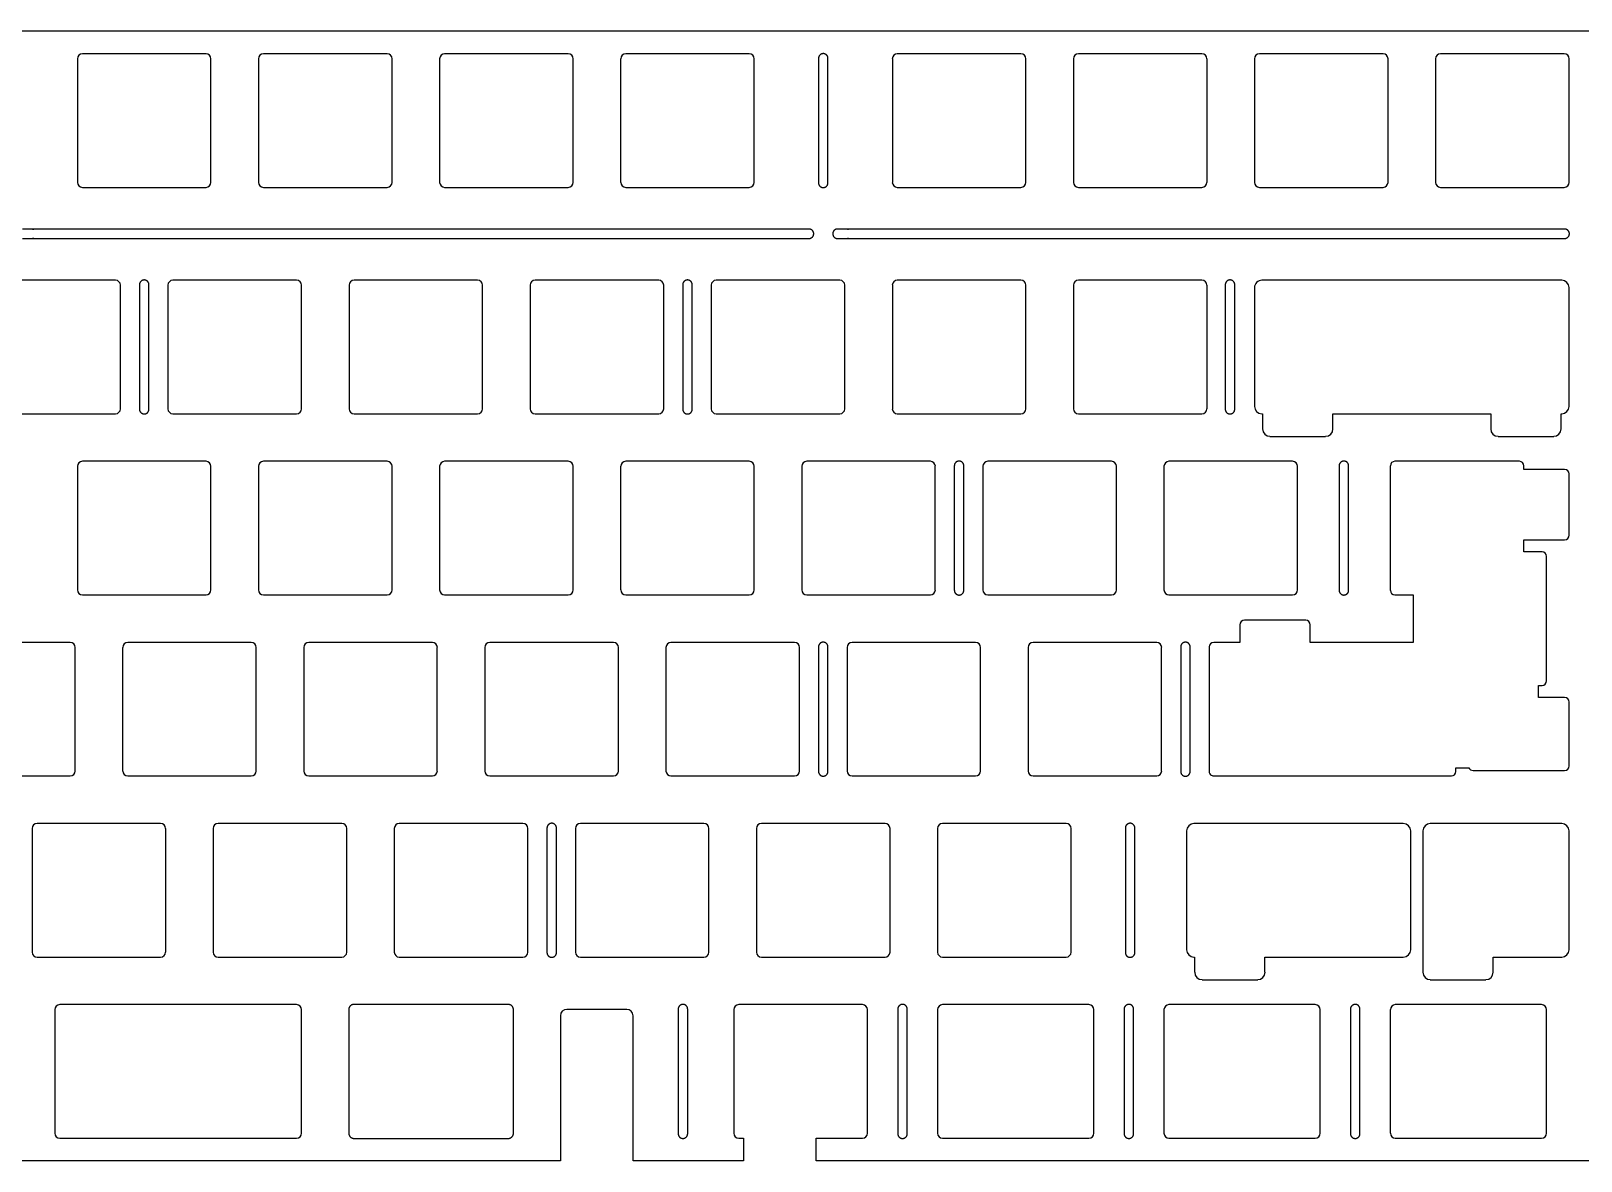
# Model space of a CAD drawing. Header units: millimetres. Extents: x 17 to 446, y 47 to 166.
# Drawn here: x 138.6 to 301.6, y 47.4 to 166.3 of the extents above; entities that cross this region are included whole.
import ezdxf

# ---------------------------------------------------------------- set-up
doc = ezdxf.new("R2010")
doc.units = ezdxf.units.MM
doc.layers.add('默认', color=7, linetype='Continuous', true_color=0x000000)

msp = doc.modelspace()

# ---------------------------------------------------------------- linework, layer by layer
at = {"layer": '默认', "color": 96, "true_color": 0x007f00}
for p, q in [((18.83, 166.29, 4.1), (384.41, 166.29, 4.1)), ((143.45, 163.36, 4.1), (143.45, 150.37, 4.1)), ((156.98, 163.89, 4.1), (143.98, 163.89, 4.1)), ((157.5, 150.37, 4.1), (157.5, 163.36, 4.1)), ((162.5, 163.36, 4.1), (162.5, 150.37, 4.1)), ((176.03, 163.89, 4.1), (163.03, 163.89, 4.1)), ((176.55, 150.37, 4.1), (176.55, 163.36, 4.1)), ((181.55, 163.36, 4.1), (181.55, 150.37, 4.1)), ((195.08, 163.89, 4.1), (182.08, 163.89, 4.1)), ((195.6, 150.37, 4.1), (195.6, 163.36, 4.1)), ((200.6, 163.36, 4.1), (200.6, 150.37, 4.1)), ((214.13, 163.89, 4.1), (201.13, 163.89, 4.1)), ((214.65, 150.37, 4.1), (214.65, 163.36, 4.1)), ((229.18, 163.36, 4.1), (229.18, 150.37, 4.1)), ((242.7, 163.89, 4.1), (229.7, 163.89, 4.1)), ((243.23, 150.37, 4.1), (243.23, 163.36, 4.1)), ((248.23, 163.36, 4.1), (248.23, 150.37, 4.1)), ((261.75, 163.89, 4.1), (248.75, 163.89, 4.1)), ((262.28, 150.37, 4.1), (262.28, 163.36, 4.1)), ((267.28, 163.36, 4.1), (267.28, 150.37, 4.1)), ((280.8, 163.89, 4.1), (267.8, 163.89, 4.1)), ((281.33, 150.37, 4.1), (281.33, 163.36, 4.1)), ((286.33, 163.36, 4.1), (286.33, 150.37, 4.1)), ((299.85, 163.89, 4.1), (286.85, 163.89, 4.1)), ((300.38, 150.37, 4.1), (300.38, 163.36, 4.1)), ((143.98, 149.84, 4.1), (156.98, 149.84, 4.1)), ((163.03, 149.84, 4.1), (176.03, 149.84, 4.1)), ((182.08, 149.84, 4.1), (195.08, 149.84, 4.1)), ((201.13, 149.84, 4.1), (214.13, 149.84, 4.1)), ((229.7, 149.84, 4.1), (242.7, 149.84, 4.1)), ((248.75, 149.84, 4.1), (261.75, 149.84, 4.1)), ((267.8, 149.84, 4.1), (280.8, 149.84, 4.1)), ((286.85, 149.84, 4.1), (299.85, 149.84, 4.1)), ((147.45, 140.08, 4.1), (134.45, 140.08, 4.1)), ((147.98, 126.55, 4.1), (147.98, 139.55, 4.1)), ((152.98, 139.55, 4.1), (152.98, 126.55, 4.1)), ((166.5, 140.08, 4.1), (153.5, 140.08, 4.1)), ((167.03, 126.55, 4.1), (167.03, 139.55, 4.1)), ((172.03, 139.55, 4.1), (172.03, 126.55, 4.1)), ((185.55, 140.08, 4.1), (172.55, 140.08, 4.1)), ((186.08, 126.55, 4.1), (186.08, 139.55, 4.1)), ((191.08, 139.55, 4.1), (191.08, 126.55, 4.1)), ((204.6, 140.08, 4.1), (191.6, 140.08, 4.1)), ((205.13, 126.55, 4.1), (205.13, 139.55, 4.1)), ((210.13, 139.55, 4.1), (210.13, 126.55, 4.1)), ((223.65, 140.08, 4.1), (210.65, 140.08, 4.1)), ((224.18, 126.55, 4.1), (224.18, 139.55, 4.1)), ((229.18, 139.55, 4.1), (229.18, 126.55, 4.1)), ((242.7, 140.08, 4.1), (229.7, 140.08, 4.1)), ((243.23, 126.55, 4.1), (243.23, 139.55, 4.1)), ((248.23, 139.55, 4.1), (248.23, 126.55, 4.1)), ((261.75, 140.08, 4.1), (248.75, 140.08, 4.1)), ((262.28, 126.55, 4.1), (262.28, 139.55, 4.1)), ((299.6, 140.08, 4.1), (268.05, 140.08, 4.1)), ((300.38, 126.8, 4.1), (300.38, 139.3, 4.1)), ((134.45, 126.03, 4.1), (147.45, 126.03, 4.1)), ((153.5, 126.03, 4.1), (166.5, 126.03, 4.1)), ((172.55, 126.03, 4.1), (185.55, 126.03, 4.1)), ((191.6, 126.03, 4.1), (204.6, 126.03, 4.1)), ((210.65, 126.03, 4.1), (223.65, 126.03, 4.1)), ((229.7, 126.03, 4.1), (242.7, 126.03, 4.1)), ((248.75, 126.03, 4.1), (261.75, 126.03, 4.1)), ((268.9, 123.65, 4.1), (274.75, 123.65, 4.1)), ((292.9, 123.65, 4.1), (298.75, 123.65, 4.1)), ((156.98, 121.03, 4.1), (143.98, 121.03, 4.1)), ((176.03, 121.03, 4.1), (163.03, 121.03, 4.1)), ((195.08, 121.03, 4.1), (182.08, 121.03, 4.1)), ((214.13, 121.03, 4.1), (201.13, 121.03, 4.1)), ((233.18, 121.03, 4.1), (220.18, 121.03, 4.1)), ((252.23, 121.03, 4.1), (239.23, 121.03, 4.1)), ((271.28, 121.03, 4.1), (258.28, 121.03, 4.1)), ((295.14, 121.03, 4.1), (282.04, 121.03, 4.1)), ((143.45, 120.5, 4.1), (143.45, 107.5, 4.1)), ((157.5, 107.5, 4.1), (157.5, 120.5, 4.1)), ((162.5, 120.5, 4.1), (162.5, 107.5, 4.1)), ((176.55, 107.5, 4.1), (176.55, 120.5, 4.1)), ((181.55, 120.5, 4.1), (181.55, 107.5, 4.1)), ((195.6, 107.5, 4.1), (195.6, 120.5, 4.1)), ((200.6, 120.5, 4.1), (200.6, 107.5, 4.1)), ((214.65, 107.5, 4.1), (214.65, 120.5, 4.1)), ((219.65, 120.5, 4.1), (219.65, 107.5, 4.1)), ((233.7, 107.5, 4.1), (233.7, 120.5, 4.1)), ((238.7, 120.5, 4.1), (238.7, 107.5, 4.1)), ((252.75, 107.5, 4.1), (252.75, 120.5, 4.1)), ((257.75, 120.5, 4.1), (257.75, 107.5, 4.1)), ((271.8, 107.5, 4.1), (271.8, 120.5, 4.1)), ((281.56, 120.55, 4.1), (281.56, 107.45, 4.1)), ((300.37, 113.25, 4.1), (300.37, 119.7, 4.1)), ((297.99, 97.93, 4.1), (297.99, 111.03, 4.1)), ((143.98, 106.98, 4.1), (156.98, 106.98, 4.1)), ((163.03, 106.98, 4.1), (176.03, 106.98, 4.1)), ((182.08, 106.98, 4.1), (195.08, 106.98, 4.1)), ((201.13, 106.98, 4.1), (214.13, 106.98, 4.1)), ((220.18, 106.98, 4.1), (233.18, 106.98, 4.1)), ((239.23, 106.98, 4.1), (252.23, 106.98, 4.1)), ((258.28, 106.98, 4.1), (271.28, 106.98, 4.1)), ((272.67, 104.3, 4.1), (266.22, 104.3, 4.1)), ((142.69, 101.98, 4.1), (129.69, 101.98, 4.1)), ((143.21, 88.45, 4.1), (143.21, 101.45, 4.1)), ((148.21, 101.45, 4.1), (148.21, 88.45, 4.1)), ((161.74, 101.98, 4.1), (148.74, 101.98, 4.1)), ((162.26, 88.45, 4.1), (162.26, 101.45, 4.1)), ((167.26, 101.45, 4.1), (167.26, 88.45, 4.1)), ((180.79, 101.98, 4.1), (167.79, 101.98, 4.1)), ((181.31, 88.45, 4.1), (181.31, 101.45, 4.1)), ((186.31, 101.45, 4.1), (186.31, 88.45, 4.1)), ((199.84, 101.98, 4.1), (186.84, 101.98, 4.1)), ((200.36, 88.45, 4.1), (200.36, 101.45, 4.1)), ((205.36, 101.45, 4.1), (205.36, 88.45, 4.1)), ((218.89, 101.98, 4.1), (205.89, 101.98, 4.1)), ((219.41, 88.45, 4.1), (219.41, 101.45, 4.1)), ((224.41, 101.45, 4.1), (224.41, 88.45, 4.1)), ((237.94, 101.98, 4.1), (224.94, 101.98, 4.1)), ((238.46, 88.45, 4.1), (238.46, 101.45, 4.1)), ((243.46, 101.45, 4.1), (243.46, 88.45, 4.1)), ((256.99, 101.98, 4.1), (243.99, 101.98, 4.1)), ((257.51, 88.45, 4.1), (257.51, 101.45, 4.1)), ((262.51, 101.5, 4.1), (262.51, 88.4, 4.1)), ((300.37, 88.98, 4.1), (300.37, 95.7, 4.1)), ((290.29, 88.5, 4.1), (299.9, 88.5, 4.1)), ((129.69, 87.93, 4.1), (142.69, 87.93, 4.1)), ((148.74, 87.93, 4.1), (161.74, 87.93, 4.1)), ((167.79, 87.93, 4.1), (180.79, 87.93, 4.1)), ((186.84, 87.93, 4.1), (199.84, 87.93, 4.1)), ((205.89, 87.93, 4.1), (218.89, 87.93, 4.1)), ((224.94, 87.93, 4.1), (237.94, 87.93, 4.1)), ((243.99, 87.93, 4.1), (256.99, 87.93, 4.1)), ((262.99, 87.93, 4.1), (287.99, 87.93, 4.1)), ((138.69, 82.4, 4.1), (138.69, 69.4, 4.1)), ((152.21, 82.93, 4.1), (139.21, 82.93, 4.1)), ((152.74, 69.4, 4.1), (152.74, 82.4, 4.1)), ((157.74, 82.4, 4.1), (157.74, 69.4, 4.1)), ((171.26, 82.93, 4.1), (158.26, 82.93, 4.1)), ((171.79, 69.4, 4.1), (171.79, 82.4, 4.1)), ((176.79, 82.4, 4.1), (176.79, 69.4, 4.1)), ((190.31, 82.93, 4.1), (177.31, 82.93, 4.1)), ((190.84, 69.4, 4.1), (190.84, 82.4, 4.1)), ((195.84, 82.4, 4.1), (195.84, 69.4, 4.1)), ((209.36, 82.93, 4.1), (196.36, 82.93, 4.1)), ((209.89, 69.4, 4.1), (209.89, 82.4, 4.1)), ((214.89, 82.4, 4.1), (214.89, 69.4, 4.1)), ((228.41, 82.93, 4.1), (215.41, 82.93, 4.1)), ((228.94, 69.4, 4.1), (228.94, 82.4, 4.1)), ((233.94, 82.4, 4.1), (233.94, 69.4, 4.1)), ((247.46, 82.93, 4.1), (234.46, 82.93, 4.1)), ((247.99, 69.4, 4.1), (247.99, 82.4, 4.1)), ((260.13, 82.15, 4.1), (260.13, 69.65, 4.1)), ((282.93, 82.93, 4.1), (260.91, 82.93, 4.1)), ((283.71, 69.65, 4.1), (283.71, 82.15, 4.1)), ((284.98, 82.15, 4.1), (284.98, 67.28, 4.1)), ((299.6, 82.93, 4.1), (285.76, 82.93, 4.1)), ((300.38, 69.65, 4.1), (300.38, 82.15, 4.1)), ((139.21, 68.88, 4.1), (152.21, 68.88, 4.1)), ((158.26, 68.88, 4.1), (171.26, 68.88, 4.1)), ((177.31, 68.88, 4.1), (190.31, 68.88, 4.1)), ((196.36, 68.88, 4.1), (209.36, 68.88, 4.1)), ((215.41, 68.88, 4.1), (228.41, 68.88, 4.1)), ((234.46, 68.88, 4.1), (247.46, 68.88, 4.1)), ((261.76, 66.5, 4.1), (267.61, 66.5, 4.1)), ((285.76, 66.5, 4.1), (291.61, 66.5, 4.1)), ((166.5, 63.88, 4.1), (141.59, 63.88, 4.1)), ((226.03, 63.88, 4.1), (213.03, 63.88, 4.1)), ((249.85, 63.88, 4.1), (234.46, 63.88, 4.1)), ((273.66, 63.88, 4.1), (258.28, 63.88, 4.1)), ((297.47, 63.88, 4.1), (282.09, 63.88, 4.1)), ((141.07, 63.35, 4.1), (141.07, 50.35, 4.1)), ((167.03, 50.35, 4.1), (167.03, 63.35, 4.1)), ((201.24, 63.38, 4.1), (194.94, 63.38, 4.1)), ((212.51, 63.35, 4.1), (212.51, 50.35, 4.1)), ((226.56, 50.35, 4.1), (226.56, 63.35, 4.1)), ((233.94, 63.35, 4.1), (233.94, 50.35, 4.1)), ((250.37, 50.35, 4.1), (250.37, 63.35, 4.1)), ((257.75, 63.35, 4.1), (257.75, 50.35, 4.1)), ((274.18, 50.35, 4.1), (274.18, 63.35, 4.1)), ((281.56, 63.35, 4.1), (281.56, 50.35, 4.1)), ((298, 50.35, 4.1), (298, 63.35, 4.1)), ((141.59, 49.83, 4.1), (166.5, 49.83, 4.1)), ((234.46, 49.83, 4.1), (249.85, 49.83, 4.1)), ((258.28, 49.83, 4.1), (273.66, 49.83, 4.1)), ((282.09, 49.83, 4.1), (297.47, 49.83, 4.1))]:
    msp.add_line(p, q, dxfattribs=at)
at = {"layer": '默认', "color": 96, "true_color": 0x007f00, "extrusion": (2.68553e-05, 2.41934e-12, 1)}
msp.add_lwpolyline([(268.1, 126.03), (268.13, 126.03), (268.13, 124.43)], dxfattribs=at)
at = {"layer": '默认', "color": 96, "true_color": 0x007f00}
for points in [[(275.53, 124.43), (275.53, 126.03), (292.13, 126.03), (292.13, 124.43)], [(299.53, 124.43), (299.53, 126.03), (299.6, 126.03)], [(299.9, 120.18), (295.61, 120.18), (295.61, 120.55)], [(297.52, 111.5), (295.61, 111.5), (295.61, 112.78), (299.9, 112.78)], [(282.04, 106.98), (283.95, 106.98), (283.95, 101.98), (283.92, 101.98)], [(265.74, 103.83), (265.74, 101.98), (262.99, 101.98)], [(273.17, 101.98), (273.14, 101.98), (273.14, 103.83)], [(299.9, 96.18), (297.14, 96.18), (297.14, 97.45), (297.52, 97.45)], [(288.47, 88.4), (288.47, 88.78), (289.82, 88.78), (289.82, 88.77)], [(260.91, 68.88), (260.98, 68.88), (260.98, 67.28)], [(268.38, 67.28), (268.38, 68.88), (282.93, 68.88)], [(292.38, 67.28), (292.38, 68.88), (299.6, 68.88)], [(194.27, 62.7), (194.27, 47.43), (106.6, 47.43), (106.6, 62.7)], [(213.03, 49.83), (213.52, 49.83), (213.52, 47.43), (201.92, 47.43), (201.92, 62.7)], [(372.58, 49.83), (373.01, 49.83), (373.01, 47.43), (221.17, 47.43), (221.17, 49.83), (226.03, 49.83)]]:
    msp.add_lwpolyline(points, dxfattribs=at)
for centre, radius, start, end in [((143.98, 163.36, 4.1), 0.525, 90, 180), ((156.98, 163.36, 4.1), 0.525, 360, 90), ((163.03, 163.36, 4.1), 0.525, 90, 180), ((176.03, 163.36, 4.1), 0.525, 360, 90), ((182.08, 163.36, 4.1), 0.525, 90, 180), ((195.08, 163.36, 4.1), 0.525, 0, 90), ((201.13, 163.36, 4.1), 0.525, 90, 180), ((214.13, 163.36, 4.1), 0.525, 0, 90), ((229.7, 163.36, 4.1), 0.525, 90, 180), ((242.7, 163.36, 4.1), 0.525, 360, 90), ((248.75, 163.36, 4.1), 0.525, 90, 180), ((261.75, 163.36, 4.1), 0.525, 0, 90), ((267.8, 163.36, 4.1), 0.525, 90, 180), ((280.8, 163.36, 4.1), 0.525, 0, 90), ((286.85, 163.36, 4.1), 0.525, 90, 180), ((299.85, 163.36, 4.1), 0.525, 360, 90), ((143.98, 150.37, 4.1), 0.525, 180, 270), ((156.98, 150.37, 4.1), 0.525, 270, 0), ((163.03, 150.37, 4.1), 0.525, 180, 270), ((176.03, 150.37, 4.1), 0.525, 270, 0), ((182.08, 150.37, 4.1), 0.525, 180, 270), ((195.08, 150.37, 4.1), 0.525, 270, 0), ((201.13, 150.37, 4.1), 0.525, 180, 270), ((214.13, 150.37, 4.1), 0.525, 270, 0), ((229.7, 150.37, 4.1), 0.525, 180, 270), ((242.7, 150.37, 4.1), 0.525, 270, 360), ((248.75, 150.37, 4.1), 0.525, 180, 270), ((261.75, 150.37, 4.1), 0.525, 270, 0), ((267.8, 150.37, 4.1), 0.525, 180, 270), ((280.8, 150.37, 4.1), 0.525, 270, 360), ((286.85, 150.37, 4.1), 0.525, 180, 270), ((299.85, 150.37, 4.1), 0.525, 270, 360), ((147.45, 139.55, 4.1), 0.525, 0, 90), ((153.5, 139.55, 4.1), 0.525, 90, 180), ((166.5, 139.55, 4.1), 0.525, 0, 90), ((172.55, 139.55, 4.1), 0.525, 90, 180), ((185.55, 139.55, 4.1), 0.525, 0, 90), ((191.6, 139.55, 4.1), 0.525, 90, 180), ((204.6, 139.55, 4.1), 0.525, 0, 90), ((210.65, 139.55, 4.1), 0.525, 90, 180), ((223.65, 139.55, 4.1), 0.525, 0, 90), ((229.7, 139.55, 4.1), 0.525, 90, 180), ((242.7, 139.55, 4.1), 0.525, 0, 90), ((248.75, 139.55, 4.1), 0.525, 90, 180), ((261.75, 139.55, 4.1), 0.525, 0, 90), ((268.05, 139.3, 4.1), 0.775, 89.9999, 179.9999), ((299.6, 139.3, 4.1), 0.775, 0, 89.9999), ((147.45, 126.55, 4.1), 0.525, 270, 360), ((153.5, 126.55, 4.1), 0.525, 180, 270), ((166.5, 126.55, 4.1), 0.525, 270, 360), ((172.55, 126.55, 4.1), 0.525, 180, 270), ((185.55, 126.55, 4.1), 0.525, 270, 360), ((191.6, 126.55, 4.1), 0.525, 180, 270), ((204.6, 126.55, 4.1), 0.525, 270, 360), ((210.65, 126.55, 4.1), 0.525, 180, 270), ((223.65, 126.55, 4.1), 0.525, 270, 360), ((229.7, 126.55, 4.1), 0.525, 180, 270), ((242.7, 126.55, 4.1), 0.525, 270, 360), ((248.75, 126.55, 4.1), 0.525, 180, 270), ((261.75, 126.55, 4.1), 0.525, 270, 360), ((299.6, 126.8, 4.1), 0.775, 270, 360), ((268.9, 124.43, 4.1), 0.775, 180, 270), ((274.75, 124.43, 4.1), 0.775, 270, 0), ((292.9, 124.43, 4.1), 0.775, 180, 270), ((298.75, 124.43, 4.1), 0.775, 270, 360), ((143.98, 120.5, 4.1), 0.525, 90, 180), ((156.98, 120.5, 4.1), 0.525, 0, 90), ((163.03, 120.5, 4.1), 0.525, 90, 180), ((176.03, 120.5, 4.1), 0.525, 0, 90), ((182.08, 120.5, 4.1), 0.525, 90, 180), ((195.08, 120.5, 4.1), 0.525, 0, 90), ((201.13, 120.5, 4.1), 0.525, 90, 180), ((214.13, 120.5, 4.1), 0.525, 0, 90), ((220.18, 120.5, 4.1), 0.525, 90, 180), ((233.18, 120.5, 4.1), 0.525, 0, 90), ((239.23, 120.5, 4.1), 0.525, 90, 180), ((252.23, 120.5, 4.1), 0.525, 0, 90), ((258.28, 120.5, 4.1), 0.525, 90, 180), ((271.28, 120.5, 4.1), 0.525, 0, 90), ((282.04, 120.55, 4.1), 0.475, 90, 180), ((295.14, 120.55, 4.1), 0.475, 0, 90), ((299.9, 119.7, 4.1), 0.475, 0, 90), ((299.9, 113.25, 4.1), 0.475, 270, 0), ((297.52, 111.03, 4.1), 0.475, 360, 90), ((143.98, 107.5, 4.1), 0.525, 180, 270), ((156.98, 107.5, 4.1), 0.525, 270, 360), ((163.03, 107.5, 4.1), 0.525, 180, 270), ((176.03, 107.5, 4.1), 0.525, 270, 360), ((182.08, 107.5, 4.1), 0.525, 180, 270), ((195.08, 107.5, 4.1), 0.525, 270, 360), ((201.13, 107.5, 4.1), 0.525, 180, 270), ((214.13, 107.5, 4.1), 0.525, 270, 360), ((220.18, 107.5, 4.1), 0.525, 180, 270), ((233.18, 107.5, 4.1), 0.525, 270, 360), ((239.23, 107.5, 4.1), 0.525, 180, 270), ((252.23, 107.5, 4.1), 0.525, 270, 360), ((258.28, 107.5, 4.1), 0.525, 180, 270), ((271.28, 107.5, 4.1), 0.525, 270, 360), ((282.04, 107.45, 4.1), 0.475, 180, 270), ((266.22, 103.83, 4.1), 0.475, 90, 180), ((272.67, 103.83, 4.1), 0.475, 360, 90), ((142.69, 101.45, 4.1), 0.525, 0, 90), ((148.74, 101.45, 4.1), 0.525, 90, 180), ((161.74, 101.45, 4.1), 0.525, 0, 90), ((167.79, 101.45, 4.1), 0.525, 90, 180), ((180.79, 101.45, 4.1), 0.525, 0, 90), ((186.84, 101.45, 4.1), 0.525, 90, 180), ((199.84, 101.45, 4.1), 0.525, 0, 90), ((205.89, 101.45, 4.1), 0.525, 90, 180), ((218.89, 101.45, 4.1), 0.525, 0, 90), ((224.94, 101.45, 4.1), 0.525, 90, 180), ((237.94, 101.45, 4.1), 0.525, 0, 90), ((243.99, 101.45, 4.1), 0.525, 90, 180), ((256.99, 101.45, 4.1), 0.525, 0, 90), ((262.99, 101.5, 4.1), 0.475, 90, 180), ((297.52, 97.93, 4.1), 0.475, 270, 0), ((299.9, 95.7, 4.1), 0.475, 0, 90), ((142.69, 88.45, 4.1), 0.525, 270, 360), ((148.74, 88.45, 4.1), 0.525, 180, 270), ((161.74, 88.45, 4.1), 0.525, 270, 360), ((167.79, 88.45, 4.1), 0.525, 180, 270), ((180.79, 88.45, 4.1), 0.525, 270, 360), ((186.84, 88.45, 4.1), 0.525, 180, 270), ((199.84, 88.45, 4.1), 0.525, 270, 360), ((205.89, 88.45, 4.1), 0.525, 180, 270), ((218.89, 88.45, 4.1), 0.525, 270, 360), ((224.94, 88.45, 4.1), 0.525, 180, 270), ((237.94, 88.45, 4.1), 0.525, 270, 360), ((243.99, 88.45, 4.1), 0.525, 180, 270), ((256.99, 88.45, 4.1), 0.525, 270, 360), ((262.99, 88.4, 4.1), 0.475, 180, 270.0006), ((287.99, 88.4, 4.1), 0.475, 270.0006, 0), ((299.9, 88.98, 4.1), 0.475, 270, 360), ((139.21, 82.4, 4.1), 0.525, 90, 180), ((152.21, 82.4, 4.1), 0.525, 0, 90), ((158.26, 82.4, 4.1), 0.525, 90, 180), ((171.26, 82.4, 4.1), 0.525, 0, 90), ((177.31, 82.4, 4.1), 0.525, 90, 180), ((190.31, 82.4, 4.1), 0.525, 0, 90), ((196.36, 82.4, 4.1), 0.525, 90, 180), ((209.36, 82.4, 4.1), 0.525, 0, 90), ((215.41, 82.4, 4.1), 0.525, 90, 180), ((228.41, 82.4, 4.1), 0.525, 0, 90), ((234.46, 82.4, 4.1), 0.525, 90, 180), ((247.46, 82.4, 4.1), 0.525, 0, 90), ((260.91, 82.15, 4.1), 0.775, 90, 180), ((282.93, 82.15, 4.1), 0.775, 0, 90), ((285.76, 82.15, 4.1), 0.775, 90, 180), ((299.6, 82.15, 4.1), 0.775, 0, 90), ((139.21, 69.4, 4.1), 0.525, 180, 270), ((152.21, 69.4, 4.1), 0.525, 270, 360), ((158.26, 69.4, 4.1), 0.525, 180, 270), ((171.26, 69.4, 4.1), 0.525, 270, 360), ((177.31, 69.4, 4.1), 0.525, 180, 270), ((190.31, 69.4, 4.1), 0.525, 270, 360), ((196.36, 69.4, 4.1), 0.525, 180, 270), ((209.36, 69.4, 4.1), 0.525, 270, 360), ((215.41, 69.4, 4.1), 0.525, 180, 270), ((228.41, 69.4, 4.1), 0.525, 270, 360), ((234.46, 69.4, 4.1), 0.525, 180, 270), ((247.46, 69.4, 4.1), 0.525, 270, 360), ((260.91, 69.65, 4.1), 0.775, 180, 270), ((282.93, 69.65, 4.1), 0.775, 270, 360), ((299.6, 69.65, 4.1), 0.775, 270, 360), ((261.76, 67.28, 4.1), 0.775, 180, 270), ((267.61, 67.28, 4.1), 0.775, 270, 0), ((285.76, 67.28, 4.1), 0.775, 180, 270), ((291.61, 67.28, 4.1), 0.775, 270, 0), ((141.59, 63.35, 4.1), 0.525, 90, 180), ((166.5, 63.35, 4.1), 0.525, 0, 90), ((213.03, 63.35, 4.1), 0.525, 90, 180), ((226.03, 63.35, 4.1), 0.525, 0, 90), ((234.46, 63.35, 4.1), 0.525, 90, 180), ((249.85, 63.35, 4.1), 0.525, 0, 90), ((258.28, 63.35, 4.1), 0.525, 90, 180), ((273.66, 63.35, 4.1), 0.525, 360, 90), ((282.09, 63.35, 4.1), 0.525, 90, 180), ((297.47, 63.35, 4.1), 0.525, 0, 90), ((194.94, 62.7, 4.1), 0.675, 90, 180), ((201.24, 62.7, 4.1), 0.675, 0, 90), ((141.59, 50.35, 4.1), 0.525, 180, 270), ((166.5, 50.35, 4.1), 0.525, 270, 360), ((213.03, 50.35, 4.1), 0.525, 180, 270), ((226.03, 50.35, 4.1), 0.525, 270, 360), ((234.46, 50.35, 4.1), 0.525, 180, 270), ((249.85, 50.35, 4.1), 0.525, 270, 360), ((258.28, 50.35, 4.1), 0.525, 180, 270), ((273.66, 50.35, 4.1), 0.525, 270, 0), ((282.09, 50.35, 4.1), 0.525, 180, 270), ((297.47, 50.35, 4.1), 0.525, 270, 0)]:
    msp.add_arc(centre, radius, start, end, dxfattribs=at)
at = {"layer": '默认', "color": 96, "true_color": 0x007f00, "extrusion": (0, 0, -1)}
msp.add_arc((163775.57, 139.55, -4.1), 164042.85, 180.0000873, 180.000443, dxfattribs=at)
at = {"layer": '默认', "color": 96, "true_color": 0x007f00, "extrusion": (-4.3319e-07, 3.70341e-12, 1)}
msp.add_arc((268.05, 126.8, 4.1), 0.775, 179.9995, 269.9899, dxfattribs=at)
at = {"layer": '默认', "color": 96, "true_color": 0x007f00, "extrusion": (9.53459e-06, 0.128493, 0.99171)}
msp.add_arc((-268.09, -609.96, 20.26), 485.48, 89.9941, 90, dxfattribs=at)
at = {"layer": '默认', "color": 96, "true_color": 0x007f00}
for points, weights, knots in [([(222.41, 163.41, 4.1), (222.41, 163.91, 4.1), (221.91, 163.91, 4.1), (221.41, 163.91, 4.1), (221.41, 163.41, 4.1)], [1, 0.707106781186, 1, 0.707106781186, 1], [6090.019728, 6090.019728, 6090.019728, 6090.805126, 6090.805126, 6091.590524, 6091.590524, 6091.590524]), ([(221.41, 150.32, 4.1), (221.41, 149.82, 4.1), (221.91, 149.82, 4.1), (222.41, 149.82, 4.1), (222.41, 150.32, 4.1)], [1, 0.707106781187, 1, 0.707106781187, 1], [6075.352932, 6075.352932, 6075.352932, 6076.13833, 6076.13833, 6076.923728, 6076.923728, 6076.923728]), ([(220.41, 144.46, 4.1), (220.91, 144.46, 4.1), (220.91, 144.96, 4.1), (220.91, 145.46, 4.1), (220.41, 145.46, 4.1)], [1, 0.707106781187, 1, 0.707106781187, 1], [6075.352932, 6075.352932, 6075.352932, 6076.13833, 6076.13833, 6076.923728, 6076.923728, 6076.923728]), ([(223.41, 145.46, 4.1), (222.91, 145.46, 4.1), (222.91, 144.96, 4.1), (222.91, 144.46, 4.1), (223.41, 144.46, 4.1)], [1, 0.707106781186, 1, 0.707106781186, 1], [6090.019728, 6090.019728, 6090.019728, 6090.805126, 6090.805126, 6091.590524, 6091.590524, 6091.590524]), ([(299.9, 144.46, 4.1), (300.4, 144.46, 4.1), (300.4, 144.96, 4.1), (300.4, 145.46, 4.1), (299.9, 145.46, 4.1)], [1, 0.707106781187, 1, 0.707106781187, 1], [6075.352932, 6075.352932, 6075.352932, 6076.13833, 6076.13833, 6076.923728, 6076.923728, 6076.923728]), ([(150.98, 139.6, 4.1), (150.98, 140.1, 4.1), (150.48, 140.1, 4.1), (149.98, 140.1, 4.1), (149.98, 139.6, 4.1)], [1, 0.707106781187, 1, 0.707106781187, 1], [1717.177465, 1717.177465, 1717.177465, 1717.962863, 1717.962863, 1718.748261, 1718.748261, 1718.748261]), ([(208.13, 139.6, 4.1), (208.13, 140.1, 4.1), (207.63, 140.1, 4.1), (207.13, 140.1, 4.1), (207.13, 139.6, 4.1)], [1, 0.707106781187, 1, 0.707106781187, 1], [6148.686913, 6148.686913, 6148.686913, 6149.472311, 6149.472311, 6150.25771, 6150.25771, 6150.25771]), ([(265.2, 139.6, 4.1), (265.2, 140.1, 4.1), (264.7, 140.1, 4.1), (264.2, 140.1, 4.1), (264.2, 139.6, 4.1)], [1, 0.707106781186, 1, 0.707106781186, 1], [6178.020506, 6178.020506, 6178.020506, 6178.805904, 6178.805904, 6179.591302, 6179.591302, 6179.591302]), ([(149.98, 126.51, 4.1), (149.98, 126.01, 4.1), (150.48, 126.01, 4.1), (150.98, 126.01, 4.1), (150.98, 126.51, 4.1)], [1, 0.707106781187, 1, 0.707106781187, 1], [1702.510668, 1702.510668, 1702.510668, 1703.296066, 1703.296066, 1704.081465, 1704.081465, 1704.081465]), ([(207.13, 126.51, 4.1), (207.13, 126.01, 4.1), (207.63, 126.01, 4.1), (208.13, 126.01, 4.1), (208.13, 126.51, 4.1)], [1, 0.707106781187, 1, 0.707106781187, 1], [6134.020117, 6134.020117, 6134.020117, 6134.805515, 6134.805515, 6135.590913, 6135.590913, 6135.590913]), ([(264.2, 126.51, 4.1), (264.2, 126.01, 4.1), (264.7, 126.01, 4.1), (265.2, 126.01, 4.1), (265.2, 126.51, 4.1)], [1, 0.707106781187, 1, 0.707106781187, 1], [6163.35371, 6163.35371, 6163.35371, 6164.139108, 6164.139108, 6164.924506, 6164.924506, 6164.924506]), ([(236.7, 120.55, 4.1), (236.7, 121.05, 4.1), (236.2, 121.05, 4.1), (235.7, 121.05, 4.1), (235.7, 120.55, 4.1)], [1, 0.707106781187, 1, 0.707106781187, 1], [6060.686135, 6060.686135, 6060.686135, 6061.471533, 6061.471533, 6062.256932, 6062.256932, 6062.256932]), ([(277.18, 120.55, 4.1), (277.18, 121.05, 4.1), (276.68, 121.05, 4.1), (276.18, 121.05, 4.1), (276.18, 120.55, 4.1)], [1, 0.707106781186, 1, 0.707106781186, 1], [6031.352543, 6031.352543, 6031.352543, 6032.137941, 6032.137941, 6032.923339, 6032.923339, 6032.923339]), ([(235.7, 107.46, 4.1), (235.7, 106.96, 4.1), (236.2, 106.96, 4.1), (236.7, 106.96, 4.1), (236.7, 107.46, 4.1)], [1, 0.707106781187, 1, 0.707106781187, 1], [6046.019339, 6046.019339, 6046.019339, 6046.804737, 6046.804737, 6047.590135, 6047.590135, 6047.590135]), ([(276.18, 107.46, 4.1), (276.18, 106.96, 4.1), (276.68, 106.96, 4.1), (277.18, 106.96, 4.1), (277.18, 107.46, 4.1)], [1, 0.707106781187, 1, 0.707106781187, 1], [6016.685746, 6016.685746, 6016.685746, 6017.471145, 6017.471145, 6018.256543, 6018.256543, 6018.256543]), ([(222.41, 101.5, 4.1), (222.41, 102, 4.1), (221.91, 102, 4.1), (221.41, 102, 4.1), (221.41, 101.5, 4.1)], [1, 0.707106781187, 1, 0.707106781187, 1], [6060.686135, 6060.686135, 6060.686135, 6061.471533, 6061.471533, 6062.256932, 6062.256932, 6062.256932]), ([(260.51, 101.5, 4.1), (260.51, 102, 4.1), (260.01, 102, 4.1), (259.51, 102, 4.1), (259.51, 101.5, 4.1)], [1, 0.707106781187, 1, 0.707106781187, 1], [8359.836957, 8359.836957, 8359.836957, 8360.622355, 8360.622355, 8361.407753, 8361.407753, 8361.407753]), ([(221.41, 88.41, 4.1), (221.41, 87.91, 4.1), (221.91, 87.91, 4.1), (222.41, 87.91, 4.1), (222.41, 88.41, 4.1)], [1, 0.707106781187, 1, 0.707106781187, 1], [6046.019339, 6046.019339, 6046.019339, 6046.804737, 6046.804737, 6047.590135, 6047.590135, 6047.590135]), ([(259.51, 88.4, 4.1), (259.51, 87.9, 4.1), (260.01, 87.9, 4.1), (260.51, 87.9, 4.1), (260.51, 88.4, 4.1)], [1, 0.707106781187, 1, 0.707106781187, 1], [8345.166161, 8345.166161, 8345.166161, 8345.951559, 8345.951559, 8346.736957, 8346.736957, 8346.736957]), ([(193.85, 82.45, 4.1), (193.85, 82.95, 4.1), (193.35, 82.95, 4.1), (192.85, 82.95, 4.1), (192.85, 82.45, 4.1)], [1, 0.707106781187, 1, 0.707106781187, 1], [4314.672742, 4314.672742, 4314.672742, 4315.45814, 4315.45814, 4316.243538, 4316.243538, 4316.243538]), ([(254.69, 82.45, 4.1), (254.69, 82.95, 4.1), (254.19, 82.95, 4.1), (253.69, 82.95, 4.1), (253.69, 82.45, 4.1)], [1, 0.707106781187, 1, 0.707106781187, 1], [7395.739962, 7395.739962, 7395.739962, 7396.52536, 7396.52536, 7397.310758, 7397.310758, 7397.310758]), ([(192.85, 69.35, 4.1), (192.85, 68.85, 4.1), (193.35, 68.85, 4.1), (193.85, 68.85, 4.1), (193.85, 69.35, 4.1)], [1, 0.707106781187, 1, 0.707106781187, 1], [4300.001946, 4300.001946, 4300.001946, 4300.787344, 4300.787344, 4301.572742, 4301.572742, 4301.572742]), ([(253.69, 69.35, 4.1), (253.69, 68.85, 4.1), (254.19, 68.85, 4.1), (254.69, 68.85, 4.1), (254.69, 69.35, 4.1)], [1, 0.707106781187, 1, 0.707106781187, 1], [7381.069165, 7381.069165, 7381.069165, 7381.854563, 7381.854563, 7382.639962, 7382.639962, 7382.639962]), ([(207.65, 63.4, 4.1), (207.65, 63.9, 4.1), (207.15, 63.9, 4.1), (206.65, 63.9, 4.1), (206.65, 63.4, 4.1)], [1, 0.707106781187, 1, 0.707106781187, 1], [7353.298369, 7353.298369, 7353.298369, 7354.083767, 7354.083767, 7354.869165, 7354.869165, 7354.869165]), ([(230.75, 63.4, 4.1), (230.75, 63.9, 4.1), (230.25, 63.9, 4.1), (229.75, 63.9, 4.1), (229.75, 63.4, 4.1)], [1, 0.707106781187, 1, 0.707106781187, 1], [1859.010657, 1859.010657, 1859.010657, 1859.796056, 1859.796056, 1860.581454, 1860.581454, 1860.581454]), ([(254.56, 63.4, 4.1), (254.56, 63.9, 4.1), (254.06, 63.9, 4.1), (253.56, 63.9, 4.1), (253.56, 63.4, 4.1)], [1, 0.707106781187, 1, 0.707106781187, 1], [7322.3849, 7322.3849, 7322.3849, 7323.170298, 7323.170298, 7323.955696, 7323.955696, 7323.955696]), ([(278.37, 63.4, 4.1), (278.37, 63.9, 4.1), (277.87, 63.9, 4.1), (277.37, 63.9, 4.1), (277.37, 63.4, 4.1)], [1, 0.707106781187, 1, 0.707106781187, 1], [1886.780374, 1886.780374, 1886.780374, 1887.565772, 1887.565772, 1888.35117, 1888.35117, 1888.35117]), ([(206.65, 50.3, 4.1), (206.65, 49.8, 4.1), (207.15, 49.8, 4.1), (207.65, 49.8, 4.1), (207.65, 50.3, 4.1)], [1, 0.707106781187, 1, 0.707106781187, 1], [7367.969165, 7367.969165, 7367.969165, 7368.754563, 7368.754563, 7369.539962, 7369.539962, 7369.539962]), ([(229.75, 50.3, 4.1), (229.75, 49.8, 4.1), (230.25, 49.8, 4.1), (230.75, 49.8, 4.1), (230.75, 50.3, 4.1)], [1, 0.707106781187, 1, 0.707106781187, 1], [1844.340401, 1844.340401, 1844.340401, 1845.125799, 1845.125799, 1845.911197, 1845.911197, 1845.911197]), ([(253.56, 50.3, 4.1), (253.56, 49.8, 4.1), (254.06, 49.8, 4.1), (254.56, 49.8, 4.1), (254.56, 50.3, 4.1)], [1, 0.707106781187, 1, 0.707106781187, 1], [7337.055156, 7337.055156, 7337.055156, 7337.840554, 7337.840554, 7338.625953, 7338.625953, 7338.625953]), ([(277.37, 50.3, 4.1), (277.37, 49.8, 4.1), (277.87, 49.8, 4.1), (278.37, 49.8, 4.1), (278.37, 50.3, 4.1)], [1, 0.707106781187, 1, 0.707106781187, 1], [1872.110117, 1872.110117, 1872.110117, 1872.895516, 1872.895516, 1873.680914, 1873.680914, 1873.680914])]:
    msp.add_rational_spline(points, weights, degree=2, knots=knots, dxfattribs=at)
for points, degree in [([(221.41, 163.41, 4.1), (221.41, 156.87, 4.1), (221.41, 150.32, 4.1)], 2), ([(222.41, 150.32, 4.1), (222.41, 156.87, 4.1), (222.41, 163.41, 4.1)], 2), ([(220.41, 145.46, 4.1), (144.04, 145.46, 4.1), (137.69, 145.46, 4.1)], 2), ([(299.9, 145.46, 4.1), (229.5, 145.46, 4.1), (223.41, 145.46, 4.1)], 2), ([(137.69, 144.46, 4.1), (144.04, 144.46, 4.1), (220.41, 144.46, 4.1)], 2), ([(223.41, 144.46, 4.1), (229.5, 144.46, 4.1), (299.9, 144.46, 4.1)], 2), ([(149.98, 139.6, 4.1), (149.98, 133.05, 4.1), (149.98, 126.51, 4.1)], 2), ([(150.98, 126.51, 4.1), (150.98, 133.05, 4.1), (150.98, 139.6, 4.1)], 2), ([(207.13, 139.6, 4.1), (207.13, 133.05, 4.1), (207.13, 126.51, 4.1)], 2), ([(208.13, 126.51, 4.1), (208.13, 133.05, 4.1), (208.13, 139.6, 4.1)], 2), ([(264.2, 139.6, 4.1), (264.2, 133.05, 4.1), (264.2, 126.51, 4.1)], 2), ([(265.2, 126.51, 4.1), (265.2, 133.05, 4.1), (265.2, 139.6, 4.1)], 2), ([(267.28, 138.28, 4.1), (267.28, 134.46, 4.1), (267.28, 130.63, 4.1), (267.28, 126.8, 4.1)], 3), ([(235.7, 120.55, 4.1), (235.7, 114, 4.1), (235.7, 107.46, 4.1)], 2), ([(236.7, 107.46, 4.1), (236.7, 114, 4.1), (236.7, 120.55, 4.1)], 2), ([(276.18, 120.55, 4.1), (276.18, 114, 4.1), (276.18, 107.46, 4.1)], 2), ([(277.18, 107.46, 4.1), (277.18, 114, 4.1), (277.18, 120.55, 4.1)], 2), ([(221.41, 101.5, 4.1), (221.41, 94.95, 4.1), (221.41, 88.41, 4.1)], 2), ([(222.41, 88.41, 4.1), (222.41, 94.95, 4.1), (222.41, 101.5, 4.1)], 2), ([(259.51, 101.5, 4.1), (259.51, 94.95, 4.1), (259.51, 88.4, 4.1)], 2), ([(260.51, 88.4, 4.1), (260.51, 94.95, 4.1), (260.51, 101.5, 4.1)], 2), ([(283.92, 101.98, 4.1), (281.12, 101.98, 4.1), (277.53, 101.98, 4.1), (273.17, 101.98, 4.1)], 3), ([(289.82, 88.77, 4.1), (289.87, 88.69, 4.1), (289.93, 88.63, 4.1), (290.01, 88.58, 4.1)], 3), ([(290.01, 88.58, 4.1), (290.1, 88.53, 4.1), (290.2, 88.5, 4.1), (290.29, 88.5, 4.1)], 3), ([(192.85, 82.45, 4.1), (192.85, 75.43, 4.1), (192.85, 69.35, 4.1)], 2), ([(193.85, 69.35, 4.1), (193.85, 75.43, 4.1), (193.85, 82.45, 4.1)], 2), ([(253.69, 82.45, 4.1), (253.69, 75.43, 4.1), (253.69, 69.35, 4.1)], 2), ([(254.69, 69.35, 4.1), (254.69, 75.43, 4.1), (254.69, 82.45, 4.1)], 2), ([(188.77, 63.9, 4.1), (180.66, 63.9, 4.1), (172.55, 63.9, 4.1)], 2), ([(172, 63.35, 4.1), (172, 56.85, 4.1), (172, 50.35, 4.1)], 2), ([(189.32, 50.35, 4.1), (189.32, 56.85, 4.1), (189.32, 63.35, 4.1)], 2), ([(206.65, 63.4, 4.1), (206.65, 56.85, 4.1), (206.65, 50.3, 4.1)], 2), ([(207.65, 50.3, 4.1), (207.65, 56.85, 4.1), (207.65, 63.4, 4.1)], 2), ([(229.75, 63.4, 4.1), (229.75, 56.85, 4.1), (229.75, 50.3, 4.1)], 2), ([(230.75, 50.3, 4.1), (230.75, 56.85, 4.1), (230.75, 63.4, 4.1)], 2), ([(253.56, 63.4, 4.1), (253.56, 56.85, 4.1), (253.56, 50.3, 4.1)], 2), ([(254.56, 50.3, 4.1), (254.56, 56.85, 4.1), (254.56, 63.4, 4.1)], 2), ([(277.37, 63.4, 4.1), (277.37, 56.85, 4.1), (277.37, 50.3, 4.1)], 2), ([(278.37, 50.3, 4.1), (278.37, 56.85, 4.1), (278.37, 63.4, 4.1)], 2), ([(172.55, 49.8, 4.1), (180.66, 49.8, 4.1), (188.77, 49.8, 4.1)], 2)]:
    msp.add_open_spline(points, degree=degree, dxfattribs=at)
for points, weights in [([(172.55, 63.9, 4.1), (172, 63.9, 4.1), (172, 63.35, 4.1)], [1, 0.707106781187, 1]), ([(189.32, 63.35, 4.1), (189.32, 63.9, 4.1), (188.77, 63.9, 4.1)], [1, 0.707106781186, 1]), ([(172, 50.35, 4.1), (172, 49.8, 4.1), (172.55, 49.8, 4.1)], [1, 0.707106781186, 1]), ([(188.77, 49.8, 4.1), (189.32, 49.8, 4.1), (189.32, 50.35, 4.1)], [1, 0.707106781186, 1])]:
    msp.add_rational_spline(points, weights, degree=2, dxfattribs=at)

doc.saveas('drawing.dxf')
